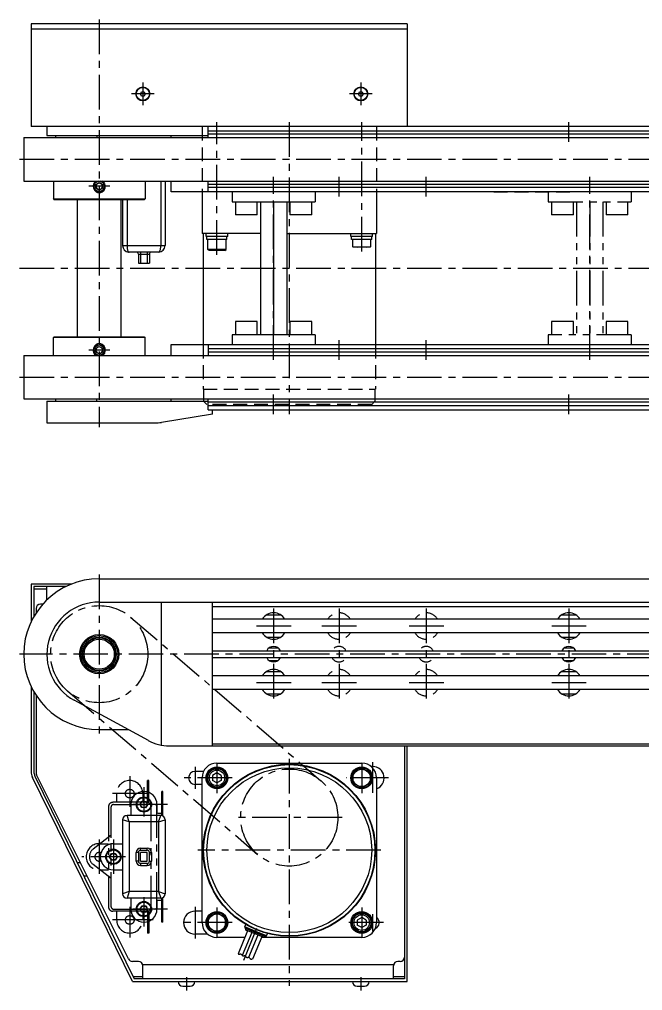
# Model space of a CAD drawing. Extents: x -2 to 815, y -8 to 473.
# Drawn here: x 290 to 575.8, y 27.2 to 473 of the extents above; entities that cross this region are included whole.
import ezdxf

# ---------------------------------------------------------------- set-up
doc = ezdxf.new("R2010")
doc.units = 0
doc.header["$LTSCALE"] = 0.5
for name, pattern in [('CENTER', [50.8, 31.75, -6.35, 6.35, -6.35]), ('DASHED', [19.05, 12.7, -6.35]), ('PHANTOM', [63.5, 31.75, -6.35, 6.35, -6.35, 6.35, -6.35])]:
    doc.linetypes.add(name, pattern=pattern)
for name, color, linetype in [('MSM_CENTER', 1, 'CENTER'), ('MSM_CONTINUOUS', 7, 'CONTINUOUS'), ('MSM_DASHED', 4, 'DASHED'), ('MSM_IMAGINARY', 6, 'PHANTOM')]:
    doc.layers.add(name, color=color, linetype=linetype)

msp = doc.modelspace()

# ---------------------------------------------------------------- linework, layer by layer
at = {"layer": 'MSM_CENTER'}
for p, q in [((326.56, 472.98), (326.56, 285.78)), ((346.56, 443.98), (346.56, 433.58)), ((446.56, 443.98), (446.56, 433.58)), ((351.76, 438.78), (341.36, 438.78)), ((451.76, 438.78), (441.36, 438.78)), ((380.56, 364.98), (380.56, 425.78)), ((413.76, 425.78), (413.76, 291.78)), ((446.96, 366.48), (446.96, 425.78)), ((541.96, 416.78), (541.96, 425.78)), ((289.96, 408.78), (813.16, 408.78)), ((406.56, 316.78), (406.56, 400.78)), ((436.56, 391.78), (436.56, 400.78)), ((476.56, 391.78), (476.56, 400.78)), ((551.56, 316.78), (551.56, 400.78)), ((331.37, 396.38), (321.76, 396.38)), ((289.96, 358.78), (814.81, 358.78)), ((436.56, 316.78), (436.56, 325.78)), ((476.56, 316.78), (476.56, 325.78)), ((331.36, 321.18), (321.75, 321.18)), ((289.96, 308.78), (813.16, 308.78)), ((406.56, 291.78), (406.56, 300.78)), ((541.96, 291.78), (541.96, 300.78)), ((326.56, 218.25), (326.56, 145.05)), ((406.56, 202.6), (406.56, 160.5)), ((436.56, 202.6), (436.56, 160.5)), ((476.56, 202.6), (476.56, 160.5)), ((541.96, 202.6), (541.96, 160.5)), ((341.09, 198.54), (428.29, 123.54)), ((414.61, 194.55), (398.51, 194.55)), ((444.61, 194.55), (428.51, 194.55)), ((484.61, 194.55), (468.51, 194.55)), ((550.01, 194.55), (533.91, 194.55)), ((813.16, 181.65), (289.96, 181.65)), ((414.61, 168.55), (398.51, 168.55)), ((444.61, 168.55), (428.51, 168.55)), ((484.61, 168.55), (468.51, 168.55)), ((550.01, 168.55), (533.91, 168.55)), ((312.03, 164.76), (399.23, 89.76)), ((370.52, 129.88), (370.52, 119.88)), ((380.56, 131.85), (380.56, 117.85)), ((413.76, 133.65), (413.76, 29.45)), ((446.96, 131.85), (446.96, 117.85)), ((451.99, 132.13), (451.99, 118.06)), ((340.56, 125.65), (340.56, 111.65)), ((387.56, 124.85), (365.52, 124.85)), ((459.24, 124.85), (439.96, 124.85)), ((347.06, 120.65), (347.06, 107.15)), ((348.56, 117.65), (332.56, 117.65)), ((357.87, 112.65), (339.06, 112.65)), ((438.04, 106.65), (389.48, 106.65)), ((326.56, 96.65), (326.56, 80.65)), ((333.06, 96.65), (333.06, 80.65)), ((455.76, 91.65), (371.76, 91.65)), ((338.56, 88.65), (318.56, 88.65)), ((347.06, 70.15), (347.06, 56.65)), ((357.81, 64.65), (339.06, 64.65)), ((340.56, 65.65), (340.56, 51.65)), ((370.52, 65.67), (370.52, 51.17)), ((380.56, 65.45), (380.56, 51.45)), ((446.96, 65.45), (446.96, 51.45)), ((348.56, 59.65), (332.56, 59.65)), ((387.56, 58.45), (363.27, 58.45)), ((456.99, 58.45), (439.96, 58.45)), ((451.99, 62.32), (451.99, 54.52)), ((392.85, 41.16), (399.74, 57.82)), ((366.56, 33.45), (366.56, 27.25)), ((446.56, 33.45), (446.56, 27.25))]:
    msp.add_line(p, q, dxfattribs=at)
for centre in [(326.56, 181.65), (413.76, 106.65)]:
    msp.add_circle(centre, 22.28, dxfattribs=at)
at = {"layer": 'MSM_CONTINUOUS'}
for p, q in [((467.76, 470.98), (295.36, 470.98)), ((295.36, 470.98), (295.36, 423.78)), ((467.76, 468.58), (295.36, 468.58)), ((467.76, 470.98), (467.76, 423.78)), ((345.43, 438.78), (346.01, 439.78)), ((346.01, 437.78), (345.43, 438.78)), ((346.01, 439.78), (347.11, 439.78)), ((347.11, 437.78), (346.01, 437.78)), ((347.11, 439.78), (347.68, 438.78)), ((347.68, 438.78), (347.11, 437.78)), ((445.43, 438.78), (446.01, 439.78)), ((446.01, 437.78), (445.43, 438.78)), ((446.01, 439.78), (447.11, 439.78)), ((447.11, 437.78), (446.01, 437.78)), ((447.11, 439.78), (447.68, 438.78)), ((447.68, 438.78), (447.11, 437.78)), ((721.56, 423.78), (295.36, 423.78)), ((302.56, 423.78), (302.56, 419.78)), ((376.56, 418.78), (376.56, 423.78)), ((302.56, 419.78), (376.56, 419.78)), ((306.56, 419.78), (306.56, 418.78)), ((325.43, 419.78), (325.43, 418.78)), ((359.56, 418.78), (359.56, 419.78)), ((376.56, 421.78), (721.56, 421.78)), ((721.56, 420.28), (376.56, 420.28)), ((291.96, 418.78), (811.16, 418.78)), ((291.96, 418.78), (291.96, 398.78)), ((291.96, 398.78), (811.16, 398.78)), ((305.56, 398.78), (305.56, 390.58)), ((325.06, 397.25), (326.56, 398.12)), ((325.06, 395.52), (325.06, 397.25)), ((326.56, 398.12), (328.06, 397.25)), ((328.06, 397.25), (328.06, 395.52)), ((347.56, 398.78), (347.56, 390.58)), ((354.81, 398.78), (354.81, 369.18)), ((356.81, 398.78), (356.81, 369.18)), ((359.56, 393.78), (359.56, 398.78)), ((376.56, 393.78), (376.56, 398.78)), ((721.56, 397.28), (376.56, 397.28)), ((326.56, 394.65), (325.06, 395.52)), ((328.06, 395.52), (326.56, 394.65)), ((734.56, 393.78), (359.56, 393.78)), ((373.76, 393.78), (373.76, 374.78)), ((721.56, 395.78), (376.56, 395.78)), ((387.56, 393.78), (387.56, 389.28)), ((425.56, 393.78), (425.56, 389.28)), ((453.76, 393.78), (453.76, 374.78)), ((305.56, 390.58), (347.56, 390.58)), ((305.76, 390.38), (305.56, 390.58)), ((305.76, 390.38), (347.36, 390.38)), ((316.56, 327.18), (316.56, 390.38)), ((336.56, 327.18), (336.56, 390.38)), ((337.31, 390.38), (337.31, 369.18)), ((339.31, 390.38), (339.31, 369.18)), ((347.36, 390.38), (347.56, 390.58)), ((387.56, 389.28), (425.56, 389.28)), ((389.06, 389.28), (389.06, 383.28)), ((399.06, 383.28), (399.06, 389.28)), ((400.56, 389.28), (400.56, 328.28)), ((406.56, 389.28), (406.56, 328.28)), ((412.56, 389.28), (412.56, 328.28)), ((414.06, 389.28), (414.06, 383.28)), ((424.06, 383.28), (424.06, 389.28)), ((399.06, 383.28), (389.06, 383.28)), ((424.06, 383.28), (414.06, 383.28)), ((400.56, 374.78), (373.76, 374.78)), ((374.26, 374.78), (374.26, 323.78)), ((375.56, 373.28), (375.56, 374.78)), ((385.56, 373.28), (385.56, 374.78)), ((412.56, 374.78), (453.76, 374.78)), ((441.96, 373.28), (441.96, 374.78)), ((451.96, 373.28), (451.96, 374.78)), ((453.26, 374.78), (453.26, 323.78)), ((385.56, 373.28), (375.56, 373.28)), ((375.96, 371.98), (375.96, 373.28)), ((385.16, 371.98), (375.96, 371.98)), ((376.31, 367.38), (376.31, 371.98)), ((384.81, 367.38), (384.81, 371.98)), ((385.16, 371.98), (385.16, 373.28)), ((451.96, 373.28), (441.96, 373.28)), ((442.36, 371.98), (442.36, 373.28)), ((451.56, 371.98), (442.36, 371.98)), ((442.96, 368.54), (442.96, 371.98)), ((446.96, 368.84), (446.96, 373.23)), ((450.96, 371.98), (450.96, 368.54)), ((451.56, 371.98), (451.56, 373.28)), ((337.31, 369.18), (356.81, 369.18)), ((353.81, 366.18), (340.31, 366.18)), ((345.56, 366.18), (345.56, 361.18)), ((348.56, 366.18), (348.56, 361.18)), ((377, 366.98), (376.31, 367.38)), ((384.81, 367.38), (376.31, 367.38)), ((384.12, 366.98), (377, 366.98)), ((384.12, 366.98), (384.81, 367.38)), ((443.06, 368.48), (442.96, 368.54)), ((450.86, 368.48), (443.06, 368.48)), ((450.86, 368.48), (450.96, 368.54)), ((344.56, 365.18), (344.56, 361.18)), ((344.56, 365.18), (349.56, 365.18)), ((344.56, 361.18), (349.56, 361.18)), ((349.56, 365.18), (349.56, 361.18)), ((389.06, 334.28), (389.06, 328.28)), ((399.06, 334.28), (389.06, 334.28)), ((399.06, 328.28), (399.06, 334.28)), ((414.06, 334.28), (414.06, 328.28)), ((424.06, 334.28), (414.06, 334.28)), ((424.06, 328.28), (424.06, 334.28)), ((305.76, 327.18), (305.56, 326.98)), ((305.56, 318.78), (305.56, 326.98)), ((347.56, 326.98), (305.56, 326.98)), ((347.36, 327.18), (305.76, 327.18)), ((347.36, 327.18), (347.56, 326.98)), ((347.56, 318.78), (347.56, 326.98)), ((387.56, 328.28), (387.56, 323.78)), ((425.56, 328.28), (387.56, 328.28)), ((425.56, 328.28), (425.56, 323.78)), ((325.06, 322.05), (326.56, 322.92)), ((325.06, 320.32), (325.06, 322.05)), ((326.56, 322.92), (328.06, 322.05)), ((328.06, 322.05), (328.06, 320.32)), ((359.56, 323.78), (734.56, 323.78)), ((359.56, 318.78), (359.56, 323.78)), ((376.56, 323.78), (376.56, 318.78)), ((721.56, 321.78), (376.56, 321.78)), ((387.56, 323.78), (425.56, 323.78)), ((291.96, 318.78), (811.16, 318.78)), ((291.96, 318.78), (291.96, 298.78)), ((326.56, 319.45), (325.06, 320.32)), ((328.06, 320.32), (326.56, 319.45)), ((721.56, 320.28), (376.56, 320.28)), ((291.96, 298.78), (811.16, 298.78)), ((306.56, 298.78), (306.56, 297.78)), ((325.43, 297.78), (325.43, 298.78)), ((359.56, 297.78), (359.56, 298.78)), ((376.56, 293.78), (376.56, 298.78)), ((302.56, 297.78), (376.06, 297.78)), ((302.56, 297.78), (302.56, 287.78)), ((376.06, 297.78), (376.56, 297.28)), ((721.56, 297.28), (376.56, 297.28)), ((376.56, 295.78), (721.56, 295.78)), ((378.56, 291.78), (355.13, 288.04)), ((376.56, 293.78), (721.56, 293.78)), ((378.56, 291.78), (378.56, 293.78)), ((302.56, 287.78), (351.97, 287.78)), ((326.56, 216.25), (776.56, 216.25)), ((313.9, 213.85), (295.36, 213.85)), ((295.36, 213.85), (295.36, 196.61)), ((311.19, 212.65), (296.56, 212.65)), ((296.56, 212.65), (296.56, 198.89)), ((302.56, 211.45), (296.56, 211.45)), ((302.56, 206.57), (302.56, 212.65)), ((326.56, 205.55), (776.56, 205.55)), ((355.13, 139.86), (355.13, 205.55)), ((378.56, 139.55), (378.56, 205.55)), ((297.56, 202.65), (297.56, 200.52)), ((300.56, 204.65), (299.56, 204.65)), ((378.56, 203.55), (719.56, 203.55)), ((411.75, 197.65), (378.56, 197.65)), ((403.3, 199.65), (409.81, 199.65)), ((719.56, 197.65), (411.75, 197.65)), ((547.15, 197.65), (536.76, 197.65)), ((538.7, 199.65), (545.21, 199.65)), ((719.56, 191.45), (378.56, 191.45)), ((403.3, 189.45), (409.81, 189.45)), ((547.15, 191.45), (536.76, 191.45)), ((538.7, 189.45), (545.21, 189.45)), ((378.56, 183.25), (698.06, 183.25)), ((404.44, 184.5), (408.68, 184.5)), ((539.84, 184.5), (544.08, 184.5)), ((378.56, 180.05), (698.06, 180.05)), ((404.44, 178.8), (408.68, 178.8)), ((539.84, 178.8), (544.08, 178.8)), ((719.56, 171.65), (378.56, 171.65)), ((403.3, 173.65), (409.81, 173.65)), ((538.7, 173.65), (545.21, 173.65)), ((295.36, 166.69), (295.36, 127.81)), ((719.56, 165.45), (378.56, 165.45)), ((296.56, 164.41), (296.56, 127.81)), ((297.56, 162.78), (297.56, 127.12)), ((349.09, 141.98), (315.09, 160.47)), ((403.3, 163.45), (409.81, 163.45)), ((538.7, 163.45), (545.21, 163.45)), ((326.56, 147.05), (339.77, 147.05)), ((358.64, 139.55), (735.45, 139.55)), ((378.56, 140.55), (719.56, 140.55)), ((466.56, 139.55), (466.56, 32.65)), ((467.76, 31.45), (467.76, 139.55)), ((380.56, 131.65), (446.96, 131.65)), ((445.04, 128.36), (446.96, 129.47)), ((446.96, 129.47), (450.96, 127.16)), ((451.99, 130.1), (451.28, 130.1)), ((341.81, 31.45), (295.99, 125.08)), ((297.07, 125.61), (342.56, 32.65)), ((340.01, 41.76), (297.77, 126.23)), ((374.46, 127.85), (370.52, 127.85)), ((373.76, 58.45), (373.76, 124.85)), ((380.56, 127.16), (378.56, 126)), ((378.56, 126), (378.56, 123.7)), ((382.56, 126), (380.56, 127.16)), ((382.56, 126), (382.56, 123.7)), ((445.04, 128.36), (442.96, 127.16)), ((442.96, 127.16), (442.96, 122.54)), ((450.96, 122.54), (450.96, 127.16)), ((453.76, 124.85), (453.76, 58.45)), ((373.76, 121.85), (370.52, 121.85)), ((380.56, 122.54), (378.56, 123.7)), ((382.56, 123.7), (380.56, 122.54)), ((446.96, 120.23), (442.96, 122.54)), ((448.88, 121.34), (446.96, 120.23)), ((448.88, 121.34), (450.96, 122.54)), ((355.81, 118.65), (355.21, 118.65)), ((355.21, 107.61), (355.21, 118.65)), ((355.81, 107.38), (355.81, 118.65)), ((341.06, 112.65), (341.06, 107.65)), ((345.33, 112.81), (346.33, 114.22)), ((345.68, 112.05), (345.33, 112.81)), ((346.06, 111.23), (345.7, 112.02)), ((346.33, 114.22), (348.06, 114.07)), ((348.78, 112.49), (347.79, 111.08)), ((348.06, 114.07), (348.42, 113.28)), ((348.43, 113.25), (348.78, 112.49)), ((353.06, 112.65), (353.06, 109.05)), ((355.81, 112.65), (355.21, 112.65)), ((340.31, 104.65), (339.31, 107.65)), ((354.81, 107.65), (339.31, 107.65)), ((347.79, 111.08), (346.06, 111.23)), ((353.46, 108.65), (355.21, 108.65)), ((353.81, 104.65), (354.81, 107.65)), ((337.31, 105.65), (337.31, 71.65)), ((340.31, 104.65), (337.31, 105.65)), ((353.81, 104.65), (340.31, 104.65)), ((340.31, 104.65), (340.31, 72.65)), ((353.81, 104.65), (356.81, 105.65)), ((353.81, 104.65), (353.81, 72.65)), ((356.81, 105.65), (356.81, 71.65)), ((333.06, 94.65), (337.31, 94.65)), ((331.33, 88.65), (332.19, 90.15)), ((332.19, 90.15), (333.92, 90.15)), ((333.92, 90.15), (334.36, 89.4)), ((334.38, 89.37), (334.79, 88.65)), ((344.56, 90.65), (343.56, 90.65)), ((343.56, 86.65), (343.56, 90.65)), ((344.56, 90.65), (344.56, 86.65)), ((345.56, 92.65), (348.56, 92.65)), ((345.56, 91.65), (345.56, 92.65)), ((345.56, 91.65), (348.56, 91.65)), ((348.56, 90.65), (345.56, 90.65)), ((345.56, 86.65), (345.56, 90.65)), ((348.56, 91.65), (348.56, 92.65)), ((348.56, 86.65), (348.56, 90.65)), ((349.56, 86.65), (349.56, 90.65)), ((349.56, 90.65), (350.56, 90.65)), ((350.56, 90.65), (350.56, 86.65)), ((316.47, 85.96), (317.91, 85.96)), ((331.74, 87.93), (331.33, 88.65)), ((332.19, 87.15), (331.76, 87.9)), ((333.92, 87.15), (332.19, 87.15)), ((334.79, 88.65), (333.92, 87.15)), ((344.56, 86.65), (343.56, 86.65)), ((345.56, 86.65), (348.56, 86.65)), ((348.56, 85.65), (345.56, 85.65)), ((345.56, 85.65), (345.56, 84.65)), ((348.56, 85.65), (348.56, 84.65)), ((349.56, 86.65), (350.56, 86.65)), ((333.06, 82.65), (337.31, 82.65)), ((345.56, 84.65), (348.56, 84.65)), ((319.44, 79.88), (320.94, 79.88)), ((340.31, 72.65), (337.31, 71.65)), ((340.31, 72.65), (339.31, 69.65)), ((353.81, 72.65), (340.31, 72.65)), ((353.81, 72.65), (356.81, 71.65)), ((353.81, 72.65), (354.81, 69.65)), ((354.81, 69.65), (339.31, 69.65)), ((341.06, 69.65), (341.06, 64.65)), ((353.06, 68.25), (353.06, 64.65)), ((355.21, 68.65), (353.46, 68.65)), ((355.21, 58.65), (355.21, 69.69)), ((355.81, 58.65), (355.81, 69.92)), ((345.33, 64.81), (346.33, 66.22)), ((345.68, 64.05), (345.33, 64.81)), ((346.06, 63.23), (345.7, 64.02)), ((347.79, 63.08), (346.06, 63.23)), ((346.33, 66.22), (348.06, 66.07)), ((348.78, 64.49), (347.79, 63.08)), ((348.06, 66.07), (348.42, 65.28)), ((348.43, 65.25), (348.78, 64.49)), ((355.81, 64.65), (355.21, 64.65)), ((373.76, 63.7), (370.52, 63.7)), ((378.64, 61.96), (380.56, 63.07)), ((380.56, 63.07), (384.56, 60.76)), ((355.81, 58.65), (355.21, 58.65)), ((378.64, 61.96), (376.56, 60.76)), ((376.56, 60.76), (376.56, 56.14)), ((384.56, 56.14), (384.56, 60.76)), ((446.96, 60.76), (444.96, 59.6)), ((444.96, 59.6), (444.96, 57.3)), ((448.96, 59.6), (446.96, 60.76)), ((448.96, 59.6), (448.96, 57.3)), ((380.56, 53.83), (376.56, 56.14)), ((382.48, 54.94), (380.56, 53.83)), ((382.48, 54.94), (384.56, 56.14)), ((394.64, 54.65), (390.3, 44.16)), ((396.5, 53.88), (392.16, 43.38)), ((393.35, 56.48), (393.8, 57.57)), ((398.34, 54.42), (393.35, 56.48)), ((402.67, 52.08), (393.62, 55.83)), ((393.67, 55.7), (393.71, 55.79)), ((398.11, 53.86), (393.67, 55.7)), ((401.76, 51.7), (394, 54.92)), ((402.54, 52.03), (398.11, 53.86)), ((403.33, 52.35), (398.34, 54.42)), ((446.96, 56.14), (444.96, 57.3)), ((448.96, 57.3), (446.96, 56.14)), ((376.24, 53.2), (370.52, 53.2)), ((393.4, 51.65), (380.56, 51.65)), ((399.25, 52.74), (394.98, 42.44)), ((401.11, 51.97), (396.85, 41.67)), ((446.96, 51.65), (400.98, 51.65)), ((402.54, 52.03), (402.58, 52.12)), ((403.33, 52.35), (403.77, 53.43)), ((344.56, 40.65), (341.79, 40.65)), ((464.56, 40.65), (463.56, 40.65)), ((461.6, 39.05), (346.52, 39.05)), ((346.56, 32.65), (346.56, 38.65)), ((461.56, 32.65), (461.56, 38.65)), ((341.81, 31.45), (467.76, 31.45)), ((346.56, 33.49), (342.15, 33.49)), ((466.56, 32.65), (342.56, 32.65)), ((362.76, 31.45), (362.76, 31.35)), ((362.76, 31.35), (370.36, 31.35)), ((370.36, 31.45), (370.36, 31.35)), ((442.76, 31.45), (442.76, 31.35)), ((442.76, 31.35), (450.36, 31.35)), ((450.36, 31.45), (450.36, 31.35)), ((466.56, 33.49), (461.56, 33.49)), ((364.86, 29.25), (365.74, 29.25)), ((365.74, 29.25), (368.26, 29.25)), ((444.86, 29.25), (448.26, 29.25))]:
    msp.add_line(p, q, dxfattribs=at)
for centre, radius in [((346.56, 438.78), 3.2), ((346.56, 438.78), 3), ((446.56, 438.78), 3.2), ((446.56, 438.78), 3), ((326.56, 396.38), 2.39), ((326.56, 321.18), 2.39), ((326.56, 181.65), 9), ((326.56, 181.65), 8.5), ((326.56, 181.65), 7.8), ((326.56, 181.65), 7.5), ((326.56, 181.65), 6.92), ((413.76, 91.65), 39.5), ((413.76, 91.65), 39.3), ((380.56, 124.85), 5), ((413.76, 91.65), 37.8), ((380.56, 124.85), 4.6), ((446.96, 124.85), 5), ((380.56, 124.85), 4.25), ((380.56, 124.85), 3.56), ((446.96, 124.85), 4), ((347.06, 112.65), 3.5), ((347.06, 112.65), 3.2), ((347.06, 112.65), 1.5), ((333.06, 88.65), 3.5), ((333.06, 88.65), 3.2), ((333.06, 88.65), 1.5), ((347.06, 64.65), 3.5), ((347.06, 64.65), 3.2), ((347.06, 64.65), 1.5), ((380.56, 58.45), 5), ((380.56, 58.45), 4), ((446.96, 58.45), 5), ((446.96, 58.45), 4.6), ((446.96, 58.45), 4.25), ((446.96, 58.45), 3.56)]:
    msp.add_circle(centre, radius, dxfattribs=at)
for centre, radius, start, end in [((326.85, 396.4), 3.1, 154.2345, 236.7498), ((326.74, 396.47), 2.97, 128.8907, 154.5214), ((326.56, 396.38), 2.46, 102.5251, 77.4749), ((326.56, 396.38), 1.5, 120, 298.6479), ((326.56, 396.38), 1.5, 300, 118.6479), ((326.27, 396.4), 3.1, 303.2502, 25.7655), ((326.39, 396.47), 2.97, 25.7735, 51.4042), ((326.56, 395.93), 2.55, 236.4603, 303.5397), ((340.31, 369.18), 3, 180, 262.6308), ((346.88, 369.13), 7.58, 179.6218, 191.016), ((342.57, 368.13), 3.16, 188.027, 212.6044), ((340.37, 366.73), 0.548, 213.3496, 263.3632), ((340.32, 369.43), 3.25, 262.9124, 269.7241), ((343.56, 365.18), 1, 0, 90), ((350.56, 365.18), 1, 90, 180), ((353.81, 369.18), 3, 270, 0), ((353.75, 366.73), 0.548, 276.6368, 326.6504), ((351.55, 368.13), 3.16, 327.3956, 351.973), ((347.23, 369.13), 7.58, 348.984, 0.3782), ((444.96, 374.26), 5.78, 249.7438, 290.2562), ((448.96, 374.26), 5.78, 249.7438, 290.2562), ((326.85, 321.17), 3.1, 123.2502, 205.7655), ((326.56, 321.18), 2.46, 282.523, 257.477), ((326.56, 321.18), 1.5, 120, 298.6479), ((326.56, 321.63), 2.55, 56.4603, 123.5397), ((326.56, 321.18), 1.5, 300, 118.6479), ((326.27, 321.17), 3.1, 334.2345, 56.7498), ((326.74, 321.09), 2.97, 205.4786, 231.1093), ((326.38, 321.09), 2.97, 308.8901, 334.5214), ((351.97, 307.78), 20, 270, 279.0903), ((326.56, 181.65), 34.6, 90, 270), ((326.56, 181.55), 24, 90, 241.4646), ((299.56, 202.65), 2, 90, 180), ((300.56, 206.65), 2, 270, 274.4941), ((406.56, 194.55), 6.05, 30.8236, 149.1764), ((541.96, 194.55), 6.05, 30.8236, 149.1764), ((406.56, 194.55), 6.05, 210.8236, 329.1764), ((541.96, 194.55), 6.05, 210.8236, 329.1764), ((406.56, 181.65), 3.55, 26.7889, 153.2111), ((541.96, 181.65), 3.55, 26.7889, 153.2111), ((406.56, 181.65), 3.55, 206.7889, 333.2111), ((541.96, 181.65), 3.55, 206.7889, 333.2111), ((406.56, 168.55), 6.05, 30.8236, 149.1764), ((541.96, 168.55), 6.05, 30.8236, 149.1764), ((406.56, 168.55), 6.05, 210.8236, 329.1764), ((541.96, 168.55), 6.05, 210.8236, 329.1764), ((358.64, 159.55), 20, 241.4646, 270), ((380.56, 124.85), 6.8, 90, 180), ((446.96, 124.85), 4.6, 90.4081, 149.5919), ((446.96, 124.85), 6.8, 0, 90), ((446.96, 124.85), 4.6, 30.4081, 89.5919), ((451.99, 124.85), 5.25, 289.6564, 90), ((301.56, 127.81), 6.2, 180, 206.0754), ((301.56, 127.81), 5, 180, 206.0754), ((299.56, 127.12), 2, 180, 206.565), ((370.52, 124.85), 3, 90, 270), ((446.96, 124.85), 4.6, 150.4082, 209.5918), ((446.96, 124.85), 4.6, 330.4081, 29.5919), ((446.96, 124.85), 4.6, 210.4082, 269.5918), ((446.96, 124.85), 4.6, 270.4082, 329.5918), ((347.06, 112.65), 6, 0, 180), ((347.06, 112.65), 1.5, 203.489, 204.8412), ((347.06, 112.65), 1.5, 23.489, 24.8411), ((339.31, 105.65), 2, 90, 180), ((353.46, 109.05), 0.4, 180, 270), ((354.81, 105.65), 2, 0, 90), ((333.06, 88.65), 6, 90, 270), ((345.56, 90.65), 2, 90, 180), ((345.56, 90.65), 1, 90, 180), ((348.56, 90.65), 2, 0, 90), ((348.56, 90.65), 1, 0, 90), ((345.56, 86.65), 2, 180, 270), ((345.56, 86.65), 1, 180, 270), ((348.56, 86.65), 1, 270, 0), ((348.56, 86.65), 2, 270, 0), ((339.31, 71.65), 2, 180, 270), ((354.81, 71.65), 2, 270, 0), ((353.46, 68.25), 0.4, 90, 180), ((347.06, 64.65), 6, 180, 0), ((347.06, 64.65), 1.5, 203.489, 204.8411), ((347.06, 64.65), 1.5, 23.489, 24.8411), ((370.52, 58.45), 5.25, 90, 270), ((380.56, 58.45), 4.6, 90.4081, 149.5919), ((380.56, 58.45), 4.6, 30.4081, 89.5919), ((380.56, 58.45), 6.8, 180, 270), ((380.56, 58.45), 4.6, 150.4082, 209.5918), ((380.56, 58.45), 4.6, 330.4081, 29.5919), ((446.96, 58.45), 6.8, 270, 0), ((451.99, 58.45), 3, 293.2003, 53.9377), ((380.56, 58.45), 4.6, 210.4082, 269.5918), ((380.56, 58.45), 4.6, 270.4082, 329.5918), ((393.81, 56.29), 0.5, 157.5, 247.5), ((394.23, 55.47), 0.6, 157.5, 247.5), ((401.99, 52.26), 0.6, 247.5, 337.5), ((402.86, 52.54), 0.5, 247.5, 337.5), ((341.79, 42.65), 2, 206.565, 270), ((344.56, 38.65), 2, 0, 90), ((463.56, 38.65), 2, 90, 180), ((464.56, 42.65), 2, 270, 0), ((364.86, 31.35), 2.1, 180, 270), ((368.26, 31.35), 2.1, 270, 0), ((444.86, 31.35), 2.1, 180, 270), ((448.26, 31.35), 2.1, 270, 0)]:
    msp.add_arc(centre, radius, start, end, dxfattribs=at)
at = {"layer": 'MSM_DASHED'}
for p, q in [((373.76, 423.78), (373.76, 393.78)), ((453.76, 423.78), (453.76, 393.78)), ((507.56, 393.78), (545.56, 393.78)), ((374.26, 323.78), (374.26, 303.28)), ((453.26, 323.78), (453.26, 303.28)), ((374.26, 303.28), (453.26, 303.28)), ((374.46, 303.28), (374.46, 297.78)), ((453.06, 303.28), (453.06, 297.78)), ((374.46, 297.78), (375.96, 296.28)), ((451.56, 296.28), (375.96, 296.28)), ((453.06, 297.78), (451.56, 296.28)), ((348.31, 113.65), (348.71, 113.65)), ((348.71, 63.65), (348.32, 63.65))]:
    msp.add_line(p, q, dxfattribs=at)
for centre, radius, start, end in [((436.56, 194.55), 6.05, 30.8236, 149.1764), ((476.56, 194.55), 6.05, 30.8236, 149.1764), ((436.56, 194.55), 6.05, 210.8236, 329.1764), ((476.56, 194.55), 6.05, 210.8236, 329.1764), ((436.56, 181.65), 3.55, 26.7889, 153.2111), ((476.56, 181.65), 3.55, 26.7889, 153.2111), ((436.56, 181.65), 3.55, 206.7889, 333.2111), ((476.56, 181.65), 3.55, 206.7889, 333.2111), ((436.56, 168.55), 6.05, 30.8236, 149.1764), ((476.56, 168.55), 6.05, 30.8236, 149.1764), ((436.56, 168.55), 6.05, 210.8236, 329.1764), ((476.56, 168.55), 6.05, 210.8236, 329.1764), ((346.96, 114.05), 0.4, 180, 270), ((390.89, 44.96), 1, 233.5424, 277.5), ((391.15, 42.98), 1, 37.5001, 97.5001), ((392.74, 44.2), 1, 217.5001, 277.5), ((393, 42.21), 1, 37.5001, 97.5001), ((394.59, 43.43), 1, 217.5001, 277.5), ((394.85, 41.45), 1, 37.5001, 97.5001), ((396.44, 42.67), 1, 217.5001, 277.5), ((396.7, 40.68), 1, 81.4577, 97.5001)]:
    msp.add_arc(centre, radius, start, end, dxfattribs=at)
at = {"layer": 'MSM_IMAGINARY'}
for p, q in [((532.56, 393.78), (532.56, 389.28)), ((570.56, 393.78), (570.56, 389.28)), ((532.56, 389.28), (570.56, 389.28)), ((534.06, 389.28), (534.06, 383.28)), ((544.06, 383.28), (544.06, 389.28)), ((545.56, 389.28), (545.56, 328.28)), ((551.56, 389.28), (551.56, 328.28)), ((557.56, 389.28), (557.56, 328.28)), ((559.06, 389.28), (559.06, 383.28)), ((569.06, 383.28), (569.06, 389.28)), ((544.06, 383.28), (534.06, 383.28)), ((569.06, 383.28), (559.06, 383.28)), ((534.06, 334.28), (534.06, 328.28)), ((544.06, 334.28), (534.06, 334.28)), ((544.06, 328.28), (544.06, 334.28)), ((559.06, 334.28), (559.06, 328.28)), ((569.06, 334.28), (559.06, 334.28)), ((569.06, 328.28), (569.06, 334.28)), ((532.56, 328.28), (532.56, 323.78)), ((570.56, 328.28), (532.56, 328.28)), ((570.56, 328.28), (570.56, 323.78)), ((349.31, 123.65), (348.71, 123.65)), ((348.71, 113.61), (348.71, 123.65)), ((349.31, 113.38), (349.31, 123.65)), ((334.56, 117.65), (334.56, 113.65)), ((346.56, 117.65), (346.56, 114.05)), ((330.81, 111.65), (330.81, 65.65)), ((332.06, 65.65), (332.06, 111.65)), ((348.31, 113.65), (332.81, 113.65)), ((333.06, 112.65), (352.06, 112.65)), ((350.31, 111.65), (350.31, 65.65)), ((353.06, 65.65), (353.06, 111.65)), ((332.06, 98.65), (323.79, 92.2)), ((326.56, 94.65), (330.81, 94.65)), ((332.06, 78.65), (323.79, 85.1)), ((326.56, 82.65), (330.81, 82.65)), ((348.31, 63.65), (332.81, 63.65)), ((333.06, 64.65), (352.06, 64.65)), ((334.56, 63.65), (334.56, 59.65)), ((346.56, 63.25), (346.56, 59.65)), ((348.71, 63.69), (348.71, 53.65)), ((349.31, 63.92), (349.31, 53.65)), ((351.31, 59.65), (346.71, 59.65)), ((349.31, 53.65), (348.71, 53.65))]:
    msp.add_line(p, q, dxfattribs=at)
for centre in [(340.56, 117.65), (340.56, 59.65)]:
    msp.add_circle(centre, 2, dxfattribs=at)
for centre, radius, start, end in [((340.56, 117.65), 6, 0, 180), ((332.81, 111.65), 2, 90, 180), ((333.06, 111.65), 1, 90, 180), ((348.31, 111.65), 2, 0, 90), ((352.06, 111.65), 1, 0, 90), ((326.56, 88.65), 6, 90, 270), ((326.56, 88.65), 4.5, 127.9671, 232.033), ((326.56, 88.65), 2, 66.782, 293.218), ((332.81, 65.65), 2, 180, 270), ((333.06, 65.65), 1, 180, 270), ((346.96, 63.25), 0.4, 90, 180), ((348.31, 65.65), 2, 270, 0), ((352.06, 65.65), 1, 270, 0), ((340.56, 59.65), 6, 180, 0)]:
    msp.add_arc(centre, radius, start, end, dxfattribs=at)

doc.saveas('drawing.dxf')
